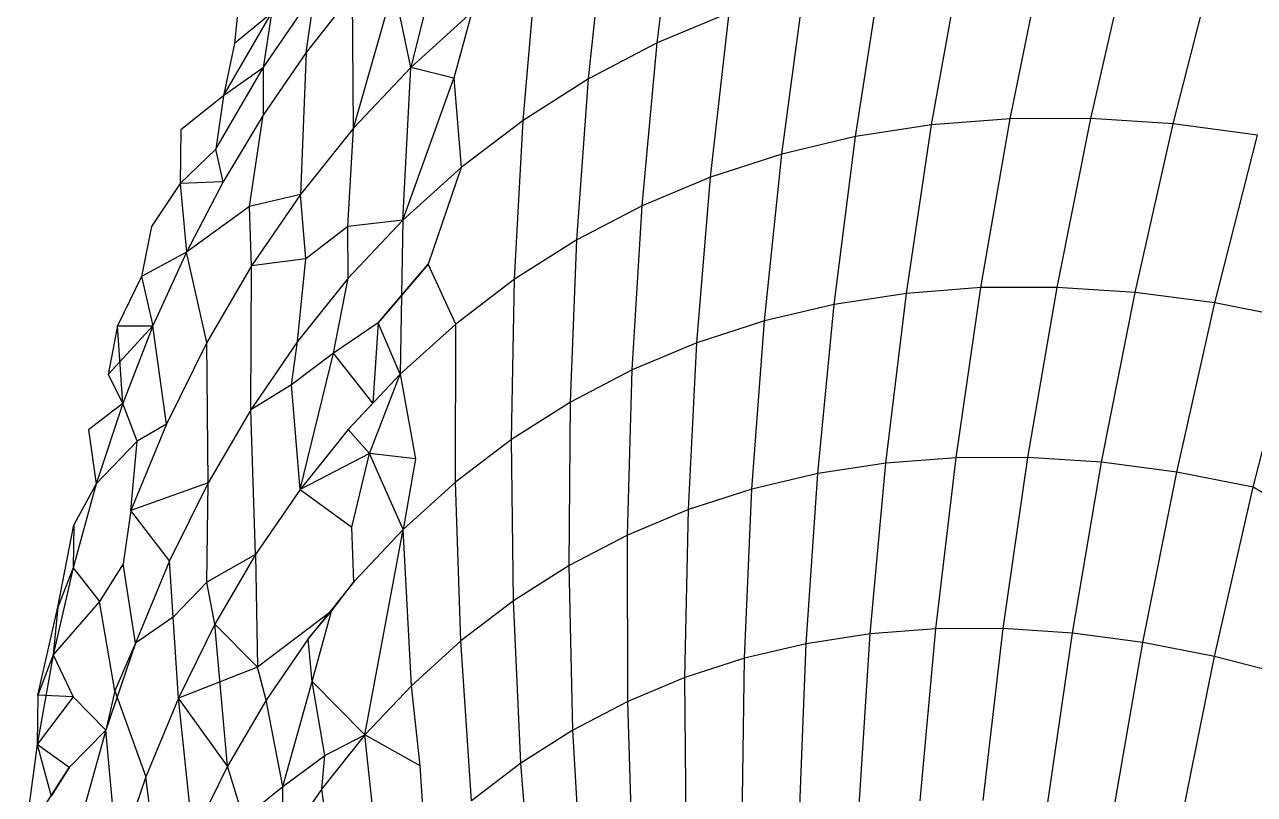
# Model space of a CAD drawing. Header units: inches. Extents: x 17 to 4615, y 5 to 3256.
# Drawn here: x 3232.24 to 3233.216, y 2582.764 to 2583.376 of the extents above; entities that cross this region are included whole.
import ezdxf

# ---------------------------------------------------------------- set-up
doc = ezdxf.new("R2010")
doc.units = ezdxf.units.IN
doc.header["$MEASUREMENT"] = 0

msp = doc.modelspace()

# ---------------------------------------------------------------- linework, layer by layer
for p, q in [((3232.74247, 2583.36106), (3232.75841, 2583.48902)), ((3232.68794, 2583.33259), (3232.70129, 2583.45921)), ((3233.02261, 2583.30073), (3233.04954, 2583.43349)), ((3233.08657, 2583.30098), (3233.1168, 2583.43375)), ((3232.56895, 2583.43049), (3232.54685, 2583.34163)), ((3232.63599, 2583.29958), (3232.64689, 2583.42463)), ((3232.96029, 2583.29595), (3232.98402, 2583.42846)), ((3233.15204, 2583.29669), (3233.18564, 2583.42924)), ((3232.89978, 2583.28663), (3232.92041, 2583.41867)), ((3232.41166, 2583.40658), (3232.4068, 2583.3607)), ((3232.50143, 2583.29341), (3232.53339, 2583.40595)), ((3232.54685, 2583.34163), (3232.53339, 2583.40595)), ((3232.84123, 2583.27281), (3232.85884, 2583.40415)), ((3232.42963, 2583.34126), (3232.47085, 2583.40151)), ((3232.46381, 2583.35347), (3232.47085, 2583.40151)), ((3232.50054, 2583.40019), (3232.46381, 2583.35347)), ((3232.50143, 2583.29341), (3232.50054, 2583.40019)), ((3232.39813, 2583.31911), (3232.4363, 2583.3846)), ((3232.4363, 2583.3846), (3232.4068, 2583.3607)), ((3232.4363, 2583.3846), (3232.42963, 2583.34126)), ((3232.59538, 2583.38543), (3232.54685, 2583.34163)), ((3232.59538, 2583.38543), (3232.58101, 2583.333)), ((3232.79948, 2583.38493), (3232.74247, 2583.36106)), ((3232.78476, 2583.25453), (3232.79948, 2583.38493)), ((3232.4068, 2583.3607), (3232.39813, 2583.31911)), ((3232.74247, 2583.36106), (3232.68794, 2583.33259)), ((3232.73053, 2583.23182), (3232.74247, 2583.36106)), ((3232.46381, 2583.35347), (3232.42957, 2583.30362)), ((3232.46381, 2583.35347), (3232.45924, 2583.24082)), ((3232.39202, 2583.27671), (3232.42963, 2583.34126)), ((3232.42963, 2583.34126), (3232.39813, 2583.31911)), ((3232.42963, 2583.34126), (3232.42957, 2583.30362)), ((3232.54685, 2583.34163), (3232.50143, 2583.29341)), ((3232.54048, 2583.22035), (3232.54685, 2583.34163)), ((3232.58101, 2583.333), (3232.54685, 2583.34163)), ((3232.54048, 2583.22035), (3232.58101, 2583.333)), ((3232.58101, 2583.333), (3232.58682, 2583.26215)), ((3232.68794, 2583.33259), (3232.63599, 2583.29958)), ((3232.67866, 2583.20476), (3232.68794, 2583.33259)), ((3232.39813, 2583.31911), (3232.36418, 2583.29206)), ((3232.39813, 2583.31911), (3232.39202, 2583.27671)), ((3232.42957, 2583.30362), (3232.39782, 2583.25076)), ((3232.41886, 2583.23121), (3232.42957, 2583.30362)), ((3232.63599, 2583.29958), (3232.58682, 2583.26215)), ((3232.62928, 2583.17337), (3232.63599, 2583.29958)), ((3233.02261, 2583.30073), (3232.96029, 2583.29595)), ((3232.99928, 2583.16676), (3233.02261, 2583.30073)), ((3233.08657, 2583.30098), (3233.02261, 2583.30073)), ((3233.05987, 2583.16701), (3233.08657, 2583.30098)), ((3233.15204, 2583.29669), (3233.08657, 2583.30098)), ((3233.12189, 2583.16295), (3233.15204, 2583.29669)), ((3233.21887, 2583.28786), (3233.15204, 2583.29669)), ((3232.36418, 2583.29206), (3232.36373, 2583.24934)), ((3232.50143, 2583.29341), (3232.45924, 2583.24082)), ((3232.49692, 2583.21533), (3232.50143, 2583.29341)), ((3232.96029, 2583.29595), (3232.89978, 2583.28663)), ((3232.94026, 2583.16224), (3232.96029, 2583.29595)), ((3233.18518, 2583.15459), (3233.21887, 2583.28786)), ((3232.89978, 2583.28663), (3232.84123, 2583.27281)), ((3232.88295, 2583.15342), (3232.89978, 2583.28663)), ((3232.39202, 2583.27671), (3232.36373, 2583.24934)), ((3232.39782, 2583.25076), (3232.39202, 2583.27671)), ((3232.84123, 2583.27281), (3232.78476, 2583.25453)), ((3232.82749, 2583.14034), (3232.84123, 2583.27281)), ((3232.58682, 2583.26215), (3232.54048, 2583.22035)), ((3232.58682, 2583.26215), (3232.56073, 2583.18544)), ((3232.36373, 2583.24934), (3232.34094, 2583.21518)), ((3232.39782, 2583.25076), (3232.36373, 2583.24934)), ((3232.36373, 2583.24934), (3232.36867, 2583.19496)), ((3232.39782, 2583.25076), (3232.36867, 2583.19496)), ((3232.78476, 2583.25453), (3232.73053, 2583.23182)), ((3232.77401, 2583.12302), (3232.78476, 2583.25453)), ((3232.45924, 2583.24082), (3232.41886, 2583.23121)), ((3232.45924, 2583.24082), (3232.42035, 2583.18403)), ((3232.46345, 2583.18977), (3232.45924, 2583.24082)), ((3232.41886, 2583.23121), (3232.36867, 2583.19496)), ((3232.42035, 2583.18403), (3232.41886, 2583.23121)), ((3232.73053, 2583.23182), (3232.67866, 2583.20476)), ((3232.72266, 2583.10152), (3232.73053, 2583.23182)), ((3232.54048, 2583.22035), (3232.49692, 2583.21533)), ((3232.54048, 2583.22035), (3232.49713, 2583.17429)), ((3232.54048, 2583.22035), (3232.53948, 2583.16056)), ((3232.34094, 2583.21518), (3232.33317, 2583.17553)), ((3232.49692, 2583.21533), (3232.46345, 2583.18977)), ((3232.49713, 2583.17429), (3232.49692, 2583.21533)), ((3232.67866, 2583.20476), (3232.62928, 2583.17337)), ((3232.67352, 2583.07586), (3232.67866, 2583.20476)), ((3232.36867, 2583.19496), (3232.33317, 2583.17553)), ((3232.36867, 2583.19496), (3232.34213, 2583.13633)), ((3232.3849, 2583.12314), (3232.36867, 2583.19496)), ((3232.46345, 2583.18977), (3232.42035, 2583.18403)), ((3232.45684, 2583.12409), (3232.46345, 2583.18977)), ((3232.42035, 2583.18403), (3232.3849, 2583.12314)), ((3232.41973, 2583.06987), (3232.42035, 2583.18403)), ((3232.52098, 2583.13889), (3232.56073, 2583.18544)), ((3232.56073, 2583.18544), (3232.53948, 2583.16056)), ((3232.5825, 2583.13776), (3232.56073, 2583.18544)), ((3232.33317, 2583.17553), (3232.31397, 2583.13639)), ((3232.33317, 2583.17553), (3232.34213, 2583.13633)), ((3232.49713, 2583.17429), (3232.45684, 2583.12409)), ((3232.48546, 2583.1148), (3232.49713, 2583.17429)), ((3232.62928, 2583.17337), (3232.5825, 2583.13776)), ((3232.62674, 2583.04616), (3232.62928, 2583.17337)), ((3232.53948, 2583.16056), (3232.52098, 2583.13889)), ((3232.53948, 2583.16056), (3232.53843, 2583.09801)), ((3232.94026, 2583.16224), (3232.88295, 2583.15342)), ((3232.92397, 2583.0275), (3232.94026, 2583.16224)), ((3232.99928, 2583.16676), (3232.94026, 2583.16224)), ((3232.97962, 2583.03177), (3232.99928, 2583.16676)), ((3233.05987, 2583.16701), (3232.99928, 2583.16676)), ((3233.03674, 2583.03198), (3233.05987, 2583.16701)), ((3233.12189, 2583.16295), (3233.05987, 2583.16701)), ((3233.0952, 2583.02816), (3233.12189, 2583.16295)), ((3233.18518, 2583.15459), (3233.12189, 2583.16295)), ((3232.88295, 2583.15342), (3232.82749, 2583.14034)), ((3232.86993, 2583.0192), (3232.88295, 2583.15342)), ((3233.15487, 2583.0203), (3233.18518, 2583.15459)), ((3233.2496, 2583.14197), (3233.18518, 2583.15459)), ((3233.21559, 2583.00839), (3233.2496, 2583.14197)), ((3232.31397, 2583.13639), (3232.30654, 2583.09784)), ((3232.34213, 2583.13633), (3232.30654, 2583.09784)), ((3232.31828, 2583.07492), (3232.31397, 2583.13639)), ((3232.31397, 2583.13639), (3232.34213, 2583.13633)), ((3232.34213, 2583.13633), (3232.31828, 2583.07492)), ((3232.35294, 2583.05832), (3232.34213, 2583.13633)), ((3232.52098, 2583.13889), (3232.48546, 2583.1148)), ((3232.52098, 2583.13889), (3232.51674, 2583.07496)), ((3232.53843, 2583.09801), (3232.52098, 2583.13889)), ((3232.5825, 2583.13776), (3232.53843, 2583.09801)), ((3232.58243, 2583.01241), (3232.5825, 2583.13776)), ((3232.82749, 2583.14034), (3232.77401, 2583.12302)), ((3232.81765, 2583.00685), (3232.82749, 2583.14034)), ((3232.3849, 2583.12314), (3232.35294, 2583.05832)), ((3232.38587, 2583.01175), (3232.3849, 2583.12314)), ((3232.45684, 2583.12409), (3232.41973, 2583.06987)), ((3232.45203, 2583.08949), (3232.45684, 2583.12409)), ((3232.77401, 2583.12302), (3232.72266, 2583.10152)), ((3232.76724, 2582.99053), (3232.77401, 2583.12302)), ((3232.48546, 2583.1148), (3232.45203, 2583.08949)), ((3232.45889, 2583.00644), (3232.48546, 2583.1148)), ((3232.51674, 2583.07496), (3232.48546, 2583.1148)), ((3232.72266, 2583.10152), (3232.67352, 2583.07586)), ((3232.71882, 2582.97025), (3232.72266, 2583.10152)), ((3232.30654, 2583.09784), (3232.31828, 2583.07492)), ((3232.53843, 2583.09801), (3232.4972, 2583.0542)), ((3232.51409, 2583.03505), (3232.53843, 2583.09801)), ((3232.53843, 2583.09801), (3232.55054, 2583.03077)), ((3232.45203, 2583.08949), (3232.41973, 2583.06987)), ((3232.45889, 2583.00644), (3232.45203, 2583.08949)), ((3232.31828, 2583.07492), (3232.29101, 2583.05389)), ((3232.31828, 2583.07492), (3232.29711, 2583.01089)), ((3232.32974, 2583.045), (3232.31828, 2583.07492)), ((3232.4972, 2583.0542), (3232.51674, 2583.07496)), ((3232.67352, 2583.07586), (3232.62674, 2583.04616)), ((3232.67251, 2582.94608), (3232.67352, 2583.07586)), ((3232.41973, 2583.06987), (3232.38587, 2583.01175)), ((3232.42359, 2582.95489), (3232.41973, 2583.06987)), ((3232.29101, 2583.05389), (3232.29711, 2583.01089)), ((3232.35294, 2583.05832), (3232.32454, 2582.98975)), ((3232.35294, 2583.05832), (3232.32974, 2583.045)), ((3232.4972, 2583.0542), (3232.45889, 2583.00644)), ((3232.4972, 2583.0542), (3232.51409, 2583.03505)), ((3232.32974, 2583.045), (3232.29711, 2583.01089)), ((3232.32454, 2582.98975), (3232.32974, 2583.045)), ((3232.62674, 2583.04616), (3232.58243, 2583.01241)), ((3232.6284, 2582.91805), (3232.62674, 2583.04616)), ((3232.51409, 2583.03505), (3232.45889, 2583.00644)), ((3232.50005, 2582.97661), (3232.51409, 2583.03505)), ((3232.55054, 2583.03077), (3232.51409, 2583.03505)), ((3232.5407, 2582.97476), (3232.51409, 2583.03505)), ((3232.55054, 2583.03077), (3232.5407, 2582.97476)), ((3232.92397, 2583.0275), (3232.86993, 2583.0192)), ((3232.91141, 2582.89187), (3232.92397, 2583.0275)), ((3232.97962, 2583.03177), (3232.92397, 2583.0275)), ((3232.96359, 2582.89588), (3232.97962, 2583.03177)), ((3233.03674, 2583.03198), (3232.97962, 2583.03177)), ((3233.01715, 2582.89611), (3233.03674, 2583.03198)), ((3233.0952, 2583.02816), (3233.03674, 2583.03198)), ((3233.07198, 2582.89251), (3233.0952, 2583.02816)), ((3233.15487, 2583.0203), (3233.0952, 2583.02816)), ((3232.86993, 2583.0192), (3232.81765, 2583.00685)), ((3232.86074, 2582.88407), (3232.86993, 2583.0192)), ((3233.12793, 2582.88512), (3233.15487, 2583.0203)), ((3233.21559, 2583.00839), (3233.15487, 2583.0203)), ((3232.29711, 2583.01089), (3232.27871, 2582.94432)), ((3232.29711, 2583.01089), (3232.27946, 2582.97847)), ((3232.38587, 2583.01175), (3232.32454, 2582.98975)), ((3232.38587, 2583.01175), (3232.35536, 2582.94988)), ((3232.38492, 2582.93299), (3232.38587, 2583.01175)), ((3232.45889, 2583.00644), (3232.42359, 2582.95489)), ((3232.45889, 2583.00644), (3232.50005, 2582.97661)), ((3232.58243, 2583.01241), (3232.5407, 2582.97476)), ((3232.58662, 2582.88625), (3232.58243, 2583.01241)), ((3232.81765, 2583.00685), (3232.76724, 2582.99053)), ((3232.81169, 2582.87252), (3232.81765, 2583.00685)), ((3233.18488, 2582.87397), (3233.21559, 2583.00839)), ((3233.28026, 2582.96975), (3233.21559, 2583.00839)), ((3232.32454, 2582.98975), (3232.31865, 2582.94743)), ((3232.35536, 2582.94988), (3232.32454, 2582.98975)), ((3232.76724, 2582.99053), (3232.71882, 2582.97025)), ((3232.76441, 2582.85721), (3232.76724, 2582.99053)), ((3232.26673, 2582.91299), (3232.27946, 2582.97847)), ((3232.27946, 2582.97847), (3232.27871, 2582.94432)), ((3232.50164, 2582.93327), (3232.50005, 2582.97661)), ((3232.5407, 2582.97476), (3232.50164, 2582.93327)), ((3232.51047, 2582.81164), (3232.5407, 2582.97476)), ((3232.54728, 2582.85076), (3232.5407, 2582.97476)), ((3232.71882, 2582.97025), (3232.67251, 2582.94608)), ((3232.71901, 2582.8382), (3232.71882, 2582.97025)), ((3232.31865, 2582.94743), (3232.29981, 2582.91754)), ((3232.32825, 2582.8844), (3232.31865, 2582.94743)), ((3232.35536, 2582.94988), (3232.32825, 2582.8844)), ((3232.35821, 2582.90508), (3232.35536, 2582.94988)), ((3232.42359, 2582.95489), (3232.38492, 2582.93299)), ((3232.42359, 2582.95489), (3232.39137, 2582.89961)), ((3232.42359, 2582.95489), (3232.42527, 2582.86558)), ((3232.67251, 2582.94608), (3232.6284, 2582.91805)), ((3232.67557, 2582.81551), (3232.67251, 2582.94608)), ((3232.27871, 2582.94432), (3232.26308, 2582.87533)), ((3232.27871, 2582.94432), (3232.26673, 2582.91299)), ((3232.27871, 2582.94432), (3232.29981, 2582.91754)), ((3232.38492, 2582.93299), (3232.35821, 2582.90508)), ((3232.39137, 2582.89961), (3232.38492, 2582.93299)), ((3232.50164, 2582.93327), (3232.46535, 2582.88805)), ((3232.48401, 2582.90989), (3232.50164, 2582.93327)), ((3232.29981, 2582.91754), (3232.26308, 2582.87533)), ((3232.31196, 2582.84681), (3232.29981, 2582.91754)), ((3232.6284, 2582.91805), (3232.58662, 2582.88625)), ((3232.63422, 2582.78922), (3232.6284, 2582.91805)), ((3232.25081, 2582.84335), (3232.26673, 2582.91299)), ((3232.26673, 2582.91299), (3232.26308, 2582.87533)), ((3232.48401, 2582.90989), (3232.42527, 2582.86558)), ((3232.46535, 2582.88805), (3232.48401, 2582.90989)), ((3232.46845, 2582.85415), (3232.48401, 2582.90989)), ((3232.35821, 2582.90508), (3232.32825, 2582.8844)), ((3232.36235, 2582.84077), (3232.35821, 2582.90508)), ((3232.39137, 2582.89961), (3232.36235, 2582.84077)), ((3232.42527, 2582.86558), (3232.39137, 2582.89961)), ((3232.40143, 2582.78683), (3232.39137, 2582.89961)), ((3232.46535, 2582.88805), (3232.43192, 2582.8392)), ((3232.46845, 2582.85415), (3232.46535, 2582.88805)), ((3232.91141, 2582.89187), (3232.86074, 2582.88407)), ((3232.90263, 2582.75556), (3232.91141, 2582.89187)), ((3232.96359, 2582.89588), (3232.91141, 2582.89187)), ((3232.95127, 2582.7593), (3232.96359, 2582.89588)), ((3233.01715, 2582.89611), (3232.96359, 2582.89588)), ((3233.0012, 2582.7595), (3233.01715, 2582.89611)), ((3233.07198, 2582.89251), (3233.01715, 2582.89611)), ((3233.0523, 2582.75613), (3233.07198, 2582.89251)), ((3233.12793, 2582.88512), (3233.07198, 2582.89251)), ((3232.32825, 2582.8844), (3232.30465, 2582.81548)), ((3232.32825, 2582.8844), (3232.31196, 2582.84681)), ((3232.58662, 2582.88625), (3232.54728, 2582.85076)), ((3232.59504, 2582.75942), (3232.58662, 2582.88625)), ((3232.86074, 2582.88407), (3232.81169, 2582.87252)), ((3232.85539, 2582.7483), (3232.86074, 2582.88407)), ((3233.10448, 2582.74926), (3233.12793, 2582.88512)), ((3233.18488, 2582.87397), (3233.12793, 2582.88512)), ((3232.26308, 2582.87533), (3232.25027, 2582.80404)), ((3232.26308, 2582.87533), (3232.25081, 2582.84335)), ((3232.26308, 2582.87533), (3232.27877, 2582.84193)), ((3232.81169, 2582.87252), (3232.76441, 2582.85721)), ((3232.80969, 2582.73751), (3232.81169, 2582.87252)), ((3233.15756, 2582.73887), (3233.18488, 2582.87397)), ((3233.24269, 2582.85906), (3233.18488, 2582.87397)), ((3232.42527, 2582.86558), (3232.36235, 2582.84077)), ((3232.43192, 2582.8392), (3232.42527, 2582.86558)), ((3232.44517, 2582.77077), (3232.46845, 2582.85415)), ((3232.4786, 2582.79525), (3232.46845, 2582.85415)), ((3232.46845, 2582.85415), (3232.51047, 2582.81164)), ((3232.54728, 2582.85076), (3232.51047, 2582.81164)), ((3232.55436, 2582.78722), (3232.54728, 2582.85076)), ((3232.76441, 2582.85721), (3232.71901, 2582.8382)), ((3232.7656, 2582.72324), (3232.76441, 2582.85721)), ((3232.25081, 2582.84335), (3232.25027, 2582.80404)), ((3232.27877, 2582.84193), (3232.25027, 2582.80404)), ((3232.27877, 2582.84193), (3232.25081, 2582.84335)), ((3232.30465, 2582.81548), (3232.27877, 2582.84193)), ((3232.31196, 2582.84681), (3232.30465, 2582.81548)), ((3232.31196, 2582.84681), (3232.33658, 2582.77847)), ((3232.36235, 2582.84077), (3232.33658, 2582.77847)), ((3232.37394, 2582.73109), (3232.36235, 2582.84077)), ((3232.40143, 2582.78683), (3232.36235, 2582.84077)), ((3232.43192, 2582.8392), (3232.40143, 2582.78683)), ((3232.44517, 2582.77077), (3232.43192, 2582.8392)), ((3232.71901, 2582.8382), (3232.67557, 2582.81551)), ((3232.72326, 2582.70553), (3232.71901, 2582.8382)), ((3232.30465, 2582.81548), (3232.27566, 2582.78579)), ((3232.30465, 2582.81548), (3232.28456, 2582.74328)), ((3232.31412, 2582.71293), (3232.30465, 2582.81548)), ((3232.51047, 2582.81164), (3232.47624, 2582.769)), ((3232.4786, 2582.79525), (3232.51047, 2582.81164)), ((3232.52361, 2582.68945), (3232.51047, 2582.81164)), ((3232.55436, 2582.78722), (3232.51047, 2582.81164)), ((3232.67557, 2582.81551), (3232.63422, 2582.78922)), ((3232.68278, 2582.68437), (3232.67557, 2582.81551)), ((3232.25027, 2582.80404), (3232.24028, 2582.73059)), ((3232.25027, 2582.80404), (3232.26149, 2582.76302)), ((3232.27566, 2582.78579), (3232.25027, 2582.80404)), ((3232.44517, 2582.77077), (3232.4786, 2582.79525)), ((3232.47624, 2582.769), (3232.4786, 2582.79525)), ((3232.63422, 2582.78922), (3232.59504, 2582.75942)), ((3232.64424, 2582.65988), (3232.63422, 2582.78922)), ((3232.24028, 2582.73059), (3232.27566, 2582.78579)), ((3232.27566, 2582.78579), (3232.26149, 2582.76302)), ((3232.40143, 2582.78683), (3232.37394, 2582.73109)), ((3232.41394, 2582.74547), (3232.40143, 2582.78683)), ((3232.55814, 2582.72613), (3232.55436, 2582.78722)), ((3232.33658, 2582.77847), (3232.31412, 2582.71293)), ((3232.34951, 2582.67214), (3232.33658, 2582.77847)), ((3232.41394, 2582.74547), (3232.44517, 2582.77077)), ((3232.44472, 2582.72297), (3232.44517, 2582.77077)), ((3232.47624, 2582.769), (3232.44472, 2582.72297)), ((3232.48389, 2582.70921), (3232.47624, 2582.769))]:
    msp.add_line(p, q)

doc.saveas('drawing.dxf')
